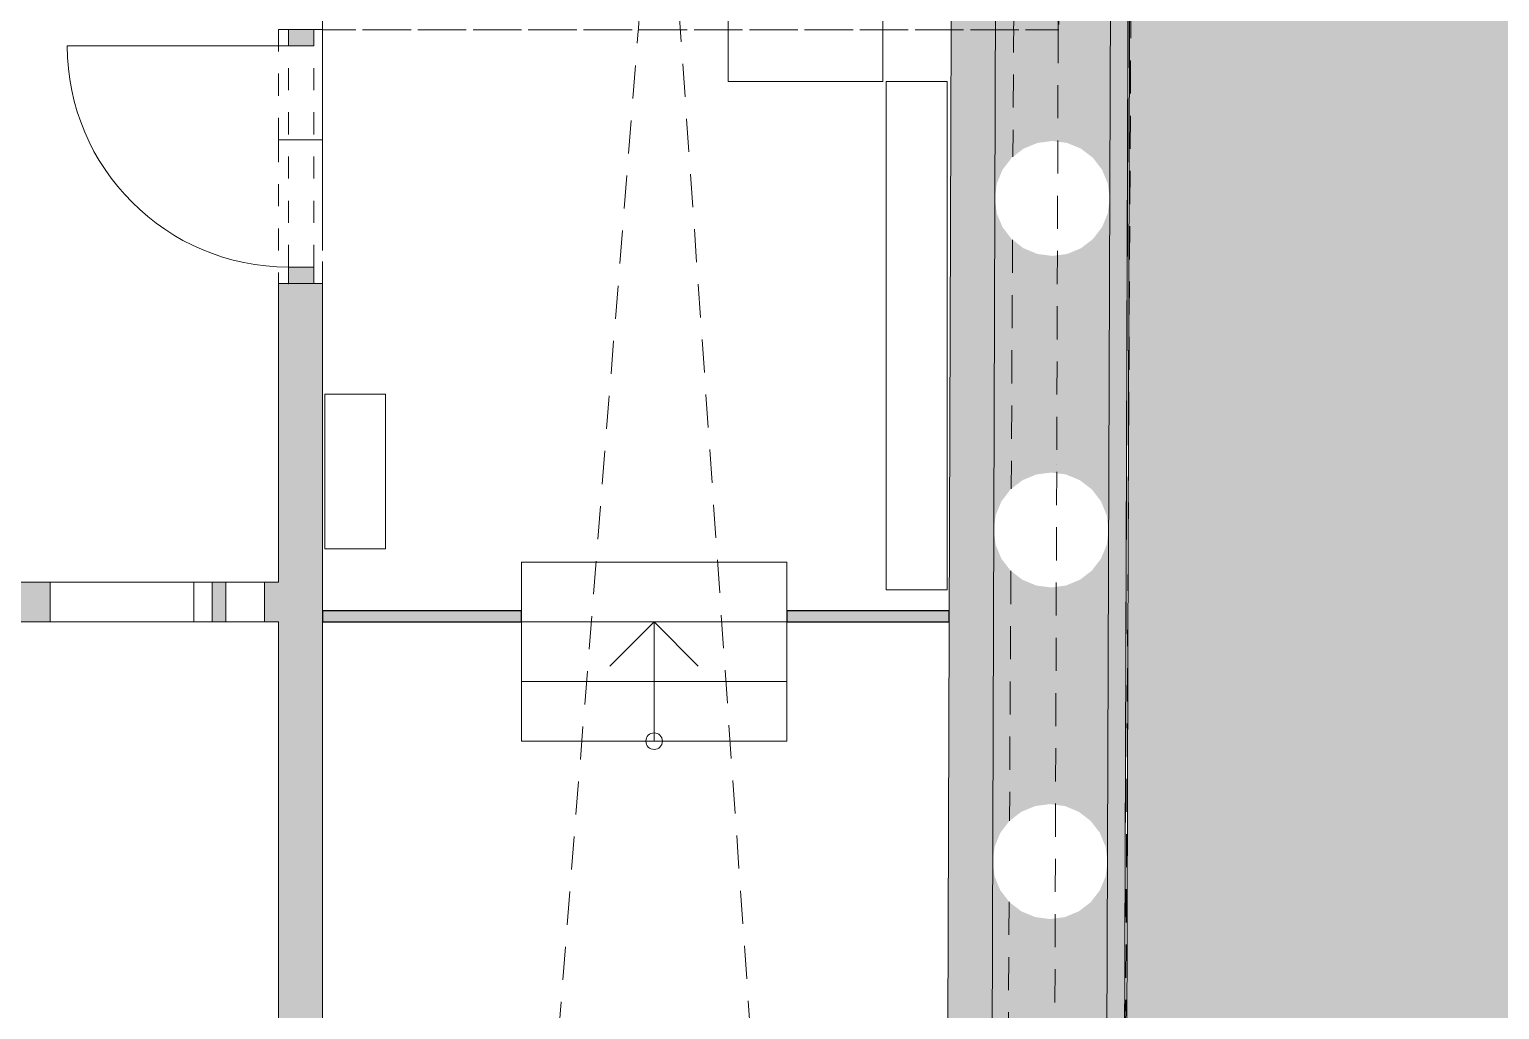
# Model space of a CAD drawing. Header units: metres. Extents: x -14 to 456, y -38 to 65.
# Drawn here: x 147.4 to 154.05, y 20.97 to 25.4 of the extents above; entities that cross this region are included whole.
import ezdxf

# ---------------------------------------------------------------- set-up
doc = ezdxf.new("R2010")
doc.units = ezdxf.units.M
doc.header["$MEASUREMENT"] = 0
doc.set_wipeout_variables(frame=1)
for name, pattern in [('Strichlinie eng', [0.002, 0.0015, -0.0005]), ('Untersicht 1_1', [0.075, 0.025, -0.05]), ('Wipeout_Contour', [1, 0, -1])]:
    doc.linetypes.add(name, pattern=pattern)
for name, color, linetype in [('111 Wand Aussen - Bohrpfahlwand 53', 7, 'Continuous'), ('111 Wand Aussen - Bohrpfahlwand 80', 7, 'Continuous'), ('120 Wand Innen tragend', 7, 'Continuous'), ('130 Wand Innen', 7, 'Continuous'), ('410 Treppe', 7, 'Continuous'), ('420 Rampe', 7, 'Continuous'), ('520 Fixeinbauten', 7, 'Continuous'), ('725 Nachbarbebauung', 7, 'Continuous'), ('Neubau_840 Baulinien', 7, 'Continuous')]:
    doc.layers.add(name, color=color, linetype=linetype)
doc.linetypes.add('Grenze Grundstück', pattern='A,0,[3,415_260415_PP_VA_1_1 -2 FDM1.Shx,S=0.00031746,R=0,X=0,Y=0],-0.04,0', length=0.04)

# ---------------------------------------------------------------- blocks, each defined once
blk = doc.blocks.new('Dachfläche_6_2', base_point=(152.0576, 25.8245))
at = {"color": 254, "linetype": 'Wipeout_Contour', "lineweight": 0, "ltscale": 913.056707}
blk.add_wipeout([(152.0576, 25.4004), (152.0576, 25.8245), (148.7118, 25.8245), (148.7118, 25.6527), (148.7268, 25.6527), (148.7268, 25.4004)], dxfattribs=at).dxf.layer = '420 Rampe'
at = {"layer": '420 Rampe', "color": 8, "linetype": 'Strichlinie eng', "lineweight": 13, "ltscale": 100, "flags": 128}
for points in [[(148.7268, 25.6527), (148.7118, 25.6527)], [(148.7268, 25.4004), (148.7268, 25.6527)], [(152.0576, 25.4004), (148.7268, 25.4004)]]:
    blk.add_lwpolyline(points, dxfattribs=at)
at = {"color": 254, "linetype": 'Wipeout_Contour', "lineweight": 0, "ltscale": 610.360117}
blk.add_wipeout([(148.7118, 25.8245), (152.0576, 25.8245), (152.0576, 25.8715), (148.7118, 25.8715)], dxfattribs=at).dxf.layer = '420 Rampe'
at = {"layer": '420 Rampe', "color": 8, "linetype": 'Strichlinie eng', "lineweight": 13, "ltscale": 100, "flags": 128}
for points in [[(152.0576, 25.8715), (148.7118, 25.8715)], [(148.7118, 25.8715), (148.7118, 25.8245)], [(148.7118, 25.8245), (152.0576, 25.8245)], [(148.7118, 25.6527), (148.7118, 25.8245)], [(152.0576, 25.8715), (152.0576, 25.8245)], [(152.0576, 25.8245), (152.0576, 25.4004)]]:
    blk.add_lwpolyline(points, dxfattribs=at)
blk = doc.blocks.new('Treppe_1_2', base_point=(133.4068, 31.6777))
at = {"layer": '410 Treppe', "color": 7, "linetype": 'Continuous', "lineweight": 18}
for p, q in [((150.8268, 22.9927), (149.6268, 22.9927)), ((149.6268, 22.9927), (149.6268, 22.7227)), ((150.8268, 22.7227), (150.8268, 22.9927)), ((150.8268, 22.7227), (149.6268, 22.7227)), ((149.6268, 22.7227), (149.6268, 22.4527)), ((149.6268, 22.7227), (150.8268, 22.7227)), ((150.8268, 22.4527), (150.8268, 22.7227)), ((150.8268, 22.4527), (149.6268, 22.4527)), ((149.6268, 22.4527), (149.6268, 22.1827)), ((149.6268, 22.4527), (150.8268, 22.4527)), ((150.8268, 22.1827), (150.8268, 22.4527)), ((149.6268, 22.1827), (150.8268, 22.1827))]:
    blk.add_line(p, q, dxfattribs=at)
at = {"layer": '410 Treppe', "color": 7, "linetype": 'Continuous', "lineweight": 13}
for p, q in [((150.2268, 22.7227), (150.0268, 22.5227)), ((150.2268, 22.4527), (150.2268, 22.7227)), ((150.4268, 22.5227), (150.2268, 22.7227)), ((150.2268, 22.1827), (150.2268, 22.4527))]:
    blk.add_line(p, q, dxfattribs=at)
at = {"layer": '410 Treppe', "color": 7, "linetype": 'Continuous', "lineweight": 13, "flags": 128}
blk.add_lwpolyline([(150.2643, 22.1827, 1), (150.1893, 22.1827, 1)], format="xyb", close=True, dxfattribs=at)
blk = doc.blocks.new('Wand_11_2', base_point=(152.3724, 25.8697))
at = {"layer": '111 Wand Aussen - Bohrpfahlwand 80', "linetype": 'Continuous', "lineweight": 0, "true_color": 0x000000}
for points in [[(151.5724, 25.8724), (151.5483, 18.6159), (151.7482, 18.6151), (151.7724, 25.8717)], [(152.3482, 18.6125), (152.3724, 25.8697), (152.2924, 25.87), (152.2682, 18.6129)]]:
    blk.add_hatch(color=18, dxfattribs=at).paths.add_polyline_path(points)
h = blk.add_hatch(color=18, dxfattribs=at)
h.paths.add_polyline_path([(151.7482, 18.6151), (151.7513, 18.6151), (151.7483, 18.6379), (151.7572, 18.7052), (151.7832, 18.7679), (151.8245, 18.8218), (151.8783, 18.8631), (151.941, 18.8891), (152.0083, 18.8979), (152.0756, 18.8891), (152.1383, 18.8631), (152.1922, 18.8218), (152.2335, 18.7679), (152.2595, 18.7052), (152.2683, 18.6379), (152.265, 18.6129), (152.2682, 18.6129), (152.2924, 25.87), (151.7724, 25.8717)])
h.paths.add_polyline_path([(151.7622, 20.0706), (151.7533, 20.1379), (151.7622, 20.2052), (151.7882, 20.2679), (151.8295, 20.3218), (151.8833, 20.3631), (151.946, 20.3891), (152.0133, 20.3979), (152.0806, 20.3891), (152.1433, 20.3631), (152.1972, 20.3218), (152.2385, 20.2679), (152.2645, 20.2052), (152.2733, 20.1379), (152.2645, 20.0706), (152.2385, 20.0079), (152.1972, 19.9541), (152.1433, 19.9128), (152.0806, 19.8868), (152.0133, 19.8779), (151.946, 19.8868), (151.8833, 19.9128), (151.8295, 19.9541), (151.7882, 20.0079)], flags=0)
h.paths.add_polyline_path([(151.7583, 21.6379), (151.7672, 21.7052), (151.7932, 21.7679), (151.8345, 21.8218), (151.8883, 21.8631), (151.951, 21.8891), (152.0183, 21.8979), (152.0856, 21.8891), (152.1483, 21.8631), (152.2022, 21.8218), (152.2435, 21.7679), (152.2695, 21.7052), (152.2783, 21.6379), (152.2695, 21.5706), (152.2435, 21.5079), (152.2022, 21.4541), (152.1483, 21.4128), (152.0856, 21.3868), (152.0183, 21.3779), (151.951, 21.3868), (151.8883, 21.4128), (151.8345, 21.4541), (151.7932, 21.5079), (151.7672, 21.5706)], flags=0)
h.paths.add_polyline_path([(151.7633, 23.1379), (151.7722, 23.2052), (151.7982, 23.2679), (151.8395, 23.3218), (151.8933, 23.3631), (151.956, 23.3891), (152.0233, 23.3979), (152.0906, 23.3891), (152.1533, 23.3631), (152.2072, 23.3218), (152.2485, 23.2679), (152.2745, 23.2052), (152.2833, 23.1379), (152.2745, 23.0706), (152.2485, 23.0079), (152.2072, 22.9541), (152.1533, 22.9128), (152.0906, 22.8868), (152.0233, 22.8779), (151.956, 22.8868), (151.8933, 22.9128), (151.8395, 22.9541), (151.7982, 23.0079), (151.7722, 23.0706)], flags=0)
h.paths.add_polyline_path([(151.7683, 24.6379), (151.7772, 24.7052), (151.8032, 24.7679), (151.8445, 24.8218), (151.8983, 24.8631), (151.961, 24.8891), (152.0283, 24.8979), (152.0956, 24.8891), (152.1583, 24.8631), (152.2122, 24.8218), (152.2535, 24.7679), (152.2795, 24.7052), (152.2883, 24.6379), (152.2795, 24.5706), (152.2535, 24.5079), (152.2122, 24.4541), (152.1583, 24.4127), (152.0956, 24.3868), (152.0283, 24.3779), (151.961, 24.3868), (151.8983, 24.4127), (151.8445, 24.4541), (151.8032, 24.5079), (151.7772, 24.5706)], flags=0)
at = {"layer": '111 Wand Aussen - Bohrpfahlwand 80', "color": 7, "linetype": 'Continuous', "lineweight": 18}
blk.add_line((151.7724, 25.8717), (151.7482, 18.6151), dxfattribs=at)
at = {"layer": '111 Wand Aussen - Bohrpfahlwand 80', "color": 7, "linetype": 'Continuous', "lineweight": 13}
blk.add_line((152.2733, 20.1379), (152.2924, 25.87), dxfattribs=at)
at = {"layer": '111 Wand Aussen - Bohrpfahlwand 80', "color": 7, "linetype": 'Continuous', "lineweight": 18, "flags": 128}
blk.add_lwpolyline([(151.5724, 25.8724), (151.5483, 18.6159)], dxfattribs=at)
at = {"layer": '111 Wand Aussen - Bohrpfahlwand 80', "color": 7, "linetype": 'Continuous', "lineweight": 13, "flags": 128}
blk.add_lwpolyline([(152.3482, 18.6125), (152.3724, 25.8697)], dxfattribs=at)
blk = doc.blocks.new('Decke_1_2', base_point=(152.3944, 31.6772))
at = {"layer": '725 Nachbarbebauung', "linetype": 'Continuous', "lineweight": 0, "true_color": 0x1f1f1f}
blk.add_hatch(color=250, dxfattribs=at).paths.add_polyline_path([(152.3944, 31.6772), (152.3648, 20.2326), (162.4691, 20.1473), (162.4728, 21.0078), (165.2701, 20.9967), (165.266, 20.0421), (171.3013, 20.0166), (171.3829, 31.6618)])
at = {"layer": '725 Nachbarbebauung', "color": 8, "linetype": 'Continuous', "lineweight": 13, "flags": 128}
blk.add_lwpolyline([(152.3944, 31.6772), (152.3648, 20.2326), (162.4691, 20.1473), (162.4728, 21.0078), (165.2701, 20.9967), (165.266, 20.0421), (171.3013, 20.0166), (171.3829, 31.6618)], close=True, dxfattribs=at)
blk = doc.blocks.new('Decke_10_2', base_point=(151.2774, 24.0168))
at = {"layer": '520 Fixeinbauten', "color": 5, "linetype": 'Continuous', "lineweight": 13, "flags": 128}
blk.add_lwpolyline([(151.2774, 24.0168), (151.2774, 22.8668), (151.5524, 22.8668), (151.5524, 24.0168)], dxfattribs=at)
blk = doc.blocks.new('Decke_11_2', base_point=(151.2774, 24.0168))
at = {"layer": '520 Fixeinbauten', "color": 5, "linetype": 'Continuous', "lineweight": 13, "flags": 128}
blk.add_lwpolyline([(151.5524, 24.0168), (151.5524, 25.1677), (151.2774, 25.1677), (151.2774, 24.0168)], dxfattribs=at)
blk = doc.blocks.new('Decke_12_2', base_point=(150.5618, 25.4427))
at = {"layer": '520 Fixeinbauten', "color": 5, "linetype": 'Continuous', "lineweight": 13, "flags": 128}
blk.add_lwpolyline([(150.5618, 25.4427), (150.5618, 25.1677), (151.2618, 25.1677), (151.2618, 25.4427)], close=True, dxfattribs=at)
blk = doc.blocks.new('Decke_13_2', base_point=(149.0118, 23.7527))
at = {"layer": '520 Fixeinbauten', "color": 5, "linetype": 'Continuous', "lineweight": 13, "flags": 128}
blk.add_lwpolyline([(149.0118, 23.7527), (148.7368, 23.7527), (148.7368, 23.0527), (149.0118, 23.0527)], close=True, dxfattribs=at)
blk = doc.blocks.new('Öffnung_9_2', base_point=(133.4068, 31.6777))
at = {"layer": '120 Wand Innen tragend', "color": 16, "linetype": 'Continuous', "lineweight": 13, "true_color": 0x7e0000, "flags": 128}
for points in [[(148.4643, 22.9027), (148.2893, 22.9027)], [(148.2893, 22.7227), (148.4643, 22.7227)]]:
    blk.add_lwpolyline(points, dxfattribs=at)
at = {"layer": '120 Wand Innen tragend', "color": 7, "linetype": 'Continuous', "lineweight": 18, "flags": 128}
for points in [[(148.2893, 22.9027), (148.2893, 22.7227)], [(148.4643, 22.7227), (148.4643, 22.9027)]]:
    blk.add_lwpolyline(points, dxfattribs=at)
blk = doc.blocks.new('Öffnung_19_2', base_point=(133.4068, 31.6777))
at = {"layer": '120 Wand Innen tragend', "color": 16, "linetype": 'Continuous', "lineweight": 13, "true_color": 0x7e0000, "flags": 128}
for points in [[(148.7268, 25.4027), (148.6868, 25.4027), (148.5718, 25.4027), (148.5268, 25.4027)], [(148.5268, 24.9027), (148.5718, 24.9027), (148.6868, 24.9027), (148.7268, 24.9027)]]:
    blk.add_lwpolyline(points, dxfattribs=at)
at = {"layer": '120 Wand Innen tragend', "color": 7, "linetype": 'Untersicht 1_1', "lineweight": 13, "flags": 128}
for points in [[(148.5268, 25.4027), (148.5268, 24.9027)], [(148.7268, 24.9027), (148.7268, 25.4027)]]:
    blk.add_lwpolyline(points, dxfattribs=at)
blk = doc.blocks.new('Öffnung_20_2', base_point=(133.4068, 31.6777))
at = {"layer": '120 Wand Innen tragend', "color": 16, "linetype": 'Continuous', "lineweight": 13, "true_color": 0x7e0000, "flags": 128}
for points in [[(148.2268, 22.9027), (148.1437, 22.9027)], [(148.1437, 22.7227), (148.2268, 22.7227)]]:
    blk.add_lwpolyline(points, dxfattribs=at)
at = {"layer": '120 Wand Innen tragend', "color": 7, "linetype": 'Continuous', "lineweight": 18, "flags": 128}
blk.add_lwpolyline([(148.2268, 22.7227), (148.2268, 22.9027)], dxfattribs=at)
blk = doc.blocks.new('Öffnung_27_2', base_point=(133.4068, 31.6777))
at = {"layer": '120 Wand Innen tragend', "color": 16, "linetype": 'Continuous', "lineweight": 13, "true_color": 0x7e0000, "flags": 128}
for points in [[(148.1437, 22.9027), (147.4937, 22.9027)], [(147.4937, 22.7227), (148.1437, 22.7227)]]:
    blk.add_lwpolyline(points, dxfattribs=at)
at = {"layer": '120 Wand Innen tragend', "color": 7, "linetype": 'Continuous', "lineweight": 18, "flags": 128}
for points in [[(147.4937, 22.9027), (147.4937, 22.7227)], [(148.1437, 22.7227), (148.1437, 22.9027)]]:
    blk.add_lwpolyline(points, dxfattribs=at)
blk = doc.blocks.new('Wand_19_2', base_point=(143.7968, 22.7227))
at = {"layer": '120 Wand Innen tragend', "linetype": 'Continuous', "lineweight": 0, "true_color": 0x000000}
for points in [[(143.6168, 22.7227), (143.7968, 22.9027), (143.6168, 22.9027)], [(143.6168, 22.7227), (143.7968, 22.7227), (143.7968, 22.9027)], [(147.1618, 22.9027), (143.7968, 22.9027), (143.7968, 22.7227), (147.1618, 22.7227)], [(147.4937, 22.9027), (147.3118, 22.9027), (147.3118, 22.7227), (147.4937, 22.7227)], [(148.2893, 22.9027), (148.2268, 22.9027), (148.2268, 22.7227), (148.2893, 22.7227)], [(148.5268, 22.9027), (148.4643, 22.9027), (148.4643, 22.7227), (148.5268, 22.7227)]]:
    blk.add_hatch(color=18, dxfattribs=at).paths.add_polyline_path(points)
at = {"layer": '120 Wand Innen tragend', "color": 7, "linetype": 'Continuous', "lineweight": 18, "flags": 128}
for points in [[(143.6168, 22.7227), (143.6168, 22.9027)], [(147.1618, 22.9027), (143.7968, 22.9027)], [(147.4937, 22.9027), (147.3118, 22.9027)], [(148.2893, 22.9027), (148.2268, 22.9027)], [(148.5268, 22.9027), (148.4643, 22.9027)], [(143.6168, 22.7227), (147.1618, 22.7227)], [(147.3118, 22.7227), (147.4937, 22.7227)], [(148.2268, 22.7227), (148.2893, 22.7227)], [(148.4643, 22.7227), (148.5268, 22.7227)]]:
    blk.add_lwpolyline(points, dxfattribs=at)
blk = doc.blocks.new('PENEDERclassic 1-flügelig_2')
at = {"layer": '120 Wand Innen tragend', "linetype": 'Continuous', "lineweight": 0, "true_color": 0x000000}
for points in [[(-0.575, 0), (-0.575, -0.115), (-0.5, -0.115), (-0.5, 0)], [(0.575, 0), (0.5, 0), (0.5, -0.115), (0.575, -0.115)]]:
    blk.add_hatch(color=18, dxfattribs=at).paths.add_polyline_path(points)
at = {"layer": '120 Wand Innen tragend', "color": 8, "linetype": 'Continuous', "lineweight": 0}
blk.add_line((0.5, 0), (0.5, 1), dxfattribs=at)
at = {"layer": '120 Wand Innen tragend', "color": 7, "linetype": 'Untersicht 1_1', "lineweight": 13}
for p, q in [((-0.5, 0), (0.5, 0)), ((-0.5, -0.115), (0.5, -0.115))]:
    blk.add_line(p, q, dxfattribs=at)
at = {"layer": '120 Wand Innen tragend', "color": 7, "linetype": 'Continuous', "lineweight": 13, "flags": 128}
for points in [[(-0.575, 0), (-0.5, 0), (-0.5, -0.115), (-0.575, -0.115)], [(0.575, 0), (0.5, 0), (0.5, -0.115), (0.575, -0.115)]]:
    blk.add_lwpolyline(points, close=True, dxfattribs=at)
at = {"layer": '120 Wand Innen tragend', "color": 8, "linetype": 'Continuous', "lineweight": 0}
blk.add_arc((0.5, 0), 1, 90, 180, dxfattribs=at)
blk = doc.blocks.new('Wand_66_2', base_point=(148.5268, 16.9877))
at = {"layer": '120 Wand Innen tragend', "linetype": 'Continuous', "lineweight": 0, "true_color": 0x000000}
blk.add_hatch(color=18, dxfattribs=at).paths.add_polyline_path([(148.5718, 24.2527), (148.5268, 24.2527), (148.5268, 20.9027), (148.7268, 20.9027), (148.7268, 24.2527), (148.6868, 24.2527)])
at = {"layer": '120 Wand Innen tragend', "color": 7, "linetype": 'Untersicht 1_1', "lineweight": 13}
for p, q in [((148.5268, 24.9027), (148.5268, 24.2527)), ((148.7268, 24.9027), (148.7268, 24.2527))]:
    blk.add_line(p, q, dxfattribs=at)
at = {"layer": '120 Wand Innen tragend', "color": 7, "linetype": 'Continuous', "lineweight": 18}
for p, q in [((148.5268, 24.2527), (148.5718, 24.2527)), ((148.5718, 24.2527), (148.6868, 24.2527)), ((148.7268, 24.2527), (148.5718, 24.2527)), ((148.7268, 24.2527), (148.6868, 24.2527))]:
    blk.add_line(p, q, dxfattribs=at)
at = {"layer": '120 Wand Innen tragend', "color": 7, "linetype": 'Continuous', "lineweight": 18, "flags": 128}
for points in [[(148.5268, 24.2527), (148.5268, 22.9027)], [(148.7268, 20.9027), (148.7268, 24.2527)], [(148.5268, 22.7227), (148.5268, 20.9027)]]:
    blk.add_lwpolyline(points, dxfattribs=at)
at = {"layer": '120 Wand Innen tragend', "color": 7, "linetype": 'Continuous', "lineweight": 18}
blk.add_point((148.5718, 24.2527), dxfattribs=at)
at = {"layer": '120 Wand Innen tragend', "color": 7, "linetype": 'Continuous', "lineweight": 13, "rotation": 90}
blk.add_blockref('PENEDERclassic 1-flügelig_2', (148.5718, 24.8277), dxfattribs=at)
blk = doc.blocks.new('Wand_91_2', base_point=(148.7268, 22.7227))
at = {"layer": '130 Wand Innen', "linetype": 'Continuous', "lineweight": 0, "true_color": 0x373737}
blk.add_hatch(color=250, dxfattribs=at).paths.add_polyline_path([(148.7268, 22.7227), (149.6268, 22.7227), (149.6268, 22.7727), (148.7268, 22.7727)])
at = {"layer": '130 Wand Innen', "color": 7, "linetype": 'Continuous', "lineweight": 25, "flags": 128}
for points in [[(149.6268, 22.7727), (148.7268, 22.7727)], [(148.7268, 22.7727), (148.7268, 22.7227)], [(149.6268, 22.7227), (149.6268, 22.7727)], [(148.7268, 22.7227), (149.6268, 22.7227)]]:
    blk.add_lwpolyline(points, dxfattribs=at)
blk = doc.blocks.new('Wand_94_2', base_point=(152.3876, 26.1822))
at = {"layer": '111 Wand Aussen - Bohrpfahlwand 53', "color": 8, "linetype": 'Strichlinie eng', "lineweight": 13, "ltscale": 100, "flags": 128}
for points in [[(152.3482, 18.6125), (152.3876, 26.1822)], [(151.8564, 25.9488), (151.8505, 24.8264)], [(151.8486, 24.4509), (151.8427, 23.3243)], [(151.8408, 22.9531), (151.8349, 21.8221)], [(151.833, 21.456), (151.8271, 20.3187)]]:
    blk.add_lwpolyline(points, dxfattribs=at)
blk = doc.blocks.new('Wand_95_2', base_point=(150.8268, 22.7227))
at = {"layer": '130 Wand Innen', "linetype": 'Continuous', "lineweight": 0, "true_color": 0x373737}
blk.add_hatch(color=250, dxfattribs=at).paths.add_polyline_path([(150.8268, 22.7227), (151.5619, 22.7227), (151.5621, 22.7727), (150.8268, 22.7727)])
at = {"layer": '130 Wand Innen', "color": 7, "linetype": 'Continuous', "lineweight": 25, "flags": 128}
for points in [[(151.5621, 22.7727), (150.8268, 22.7727)], [(150.8268, 22.7727), (150.8268, 22.7227)], [(151.5619, 22.7227), (151.5621, 22.7727)], [(150.8268, 22.7227), (151.5619, 22.7227)]]:
    blk.add_lwpolyline(points, dxfattribs=at)
blk = doc.blocks.new('Dachfläche_8_2', base_point=(148.5463, 13.4627))
at = {"layer": '420 Rampe', "color": 8, "linetype": 'Strichlinie eng', "lineweight": 13, "ltscale": 100, "flags": 128}
for points in [[(148.7268, 25.4536), (148.7268, 25.4004)], [(152.0549, 25.4004), (152.0549, 25.4536)], [(148.654, 13.9599), (148.7268, 14.2958), (148.7268, 25.4004)], [(148.7268, 25.4004), (152.0549, 25.4004)], [(152.0549, 25.4004), (152.0483, 23.4361), (152.0322, 18.6142)], [(152.0483, 23.4361), (152.0483, 23.4361)]]:
    blk.add_lwpolyline(points, dxfattribs=at)

msp = doc.modelspace()

# ---------------------------------------------------------------- block references
at = {"layer": '120 Wand Innen tragend', "color": 7, "lineweight": 25}
msp.add_blockref('Wand_19_2', (143.7968, 22.7227), dxfattribs=at)
at = {"layer": '120 Wand Innen tragend', "color": 7, "linetype": 'Continuous', "lineweight": 13}
for name in ['Öffnung_27_2', 'Öffnung_20_2', 'Öffnung_9_2']:
    msp.add_blockref(name, (133.4068, 31.6777), dxfattribs=at)
at = {"layer": '130 Wand Innen', "color": 7, "lineweight": 25}
for name, p in [('Wand_91_2', (148.7268, 22.7227)), ('Wand_95_2', (150.8268, 22.7227))]:
    msp.add_blockref(name, p, dxfattribs=at)
at = {"layer": '410 Treppe', "color": 7, "linetype": 'Continuous', "lineweight": 13}
msp.add_blockref('Treppe_1_2', (133.4068, 31.6777), dxfattribs=at)
at = {"layer": '420 Rampe', "color": 7, "linetype": 'Continuous', "lineweight": 13, "true_color": 0xf4f4f4}
msp.add_blockref('Dachfläche_6_2', (152.0576, 25.8245), dxfattribs=at)
at = {"layer": '520 Fixeinbauten', "color": 5, "linetype": 'Continuous', "lineweight": 13}
for name, p in [('Decke_11_2', (151.2774, 24.0168)), ('Decke_10_2', (151.2774, 24.0168)), ('Decke_13_2', (149.0118, 23.7527))]:
    msp.add_blockref(name, p, dxfattribs=at)
at = {"layer": '725 Nachbarbebauung', "color": 8, "linetype": 'Continuous', "lineweight": 13}
msp.add_blockref('Decke_1_2', (152.3944, 31.6772), dxfattribs=at)

# ---------------------------------------------------------------- next in the draw order: linework, layer by layer
at = {"layer": '420 Rampe', "color": 7, "linetype": 'Strichlinie eng', "lineweight": 13, "ltscale": 100}
for p in [(149.3585, 15.3712), (151.0459, 15.3712)]:
    msp.add_line(p, (150.2568, 26.6777), dxfattribs=at)
at = {"layer": 'Neubau_840 Baulinien', "color": 86, "linetype": 'Grenze Grundstück', "lineweight": 13, "true_color": 0x107f01}
msp.add_lwpolyline([(133.4068, 31.6775), (152.3918, 31.6765), (152.3418, 16.6777), (152.3068, 10.3127), (152.2568, 0.3527), (133.4732, -2.3492), (133.4718, 10.3127), (133.4618, 16.6777)], close=True, dxfattribs=at)

# ---------------------------------------------------------------- next in the draw order: block references
at = {"layer": '111 Wand Aussen - Bohrpfahlwand 53', "color": 7, "lineweight": 25}
msp.add_blockref('Wand_94_2', (152.3876, 26.1822), dxfattribs=at)
at = {"layer": '111 Wand Aussen - Bohrpfahlwand 80', "color": 7, "lineweight": 25}
msp.add_blockref('Wand_11_2', (152.3724, 25.8697), dxfattribs=at)
at = {"layer": '120 Wand Innen tragend', "color": 7, "lineweight": 25}
msp.add_blockref('Wand_66_2', (148.5268, 16.9877), dxfattribs=at)
at = {"layer": '120 Wand Innen tragend', "color": 7, "linetype": 'Continuous', "lineweight": 13}
msp.add_blockref('Öffnung_19_2', (133.4068, 31.6777), dxfattribs=at)
at = {"layer": '420 Rampe', "color": 7, "linetype": 'Continuous', "lineweight": 13}
msp.add_blockref('Dachfläche_8_2', (148.5463, 13.4627), dxfattribs=at)
at = {"layer": '520 Fixeinbauten', "color": 5, "linetype": 'Continuous', "lineweight": 13}
msp.add_blockref('Decke_12_2', (150.5618, 25.4427), dxfattribs=at)

doc.saveas('drawing.dxf')
